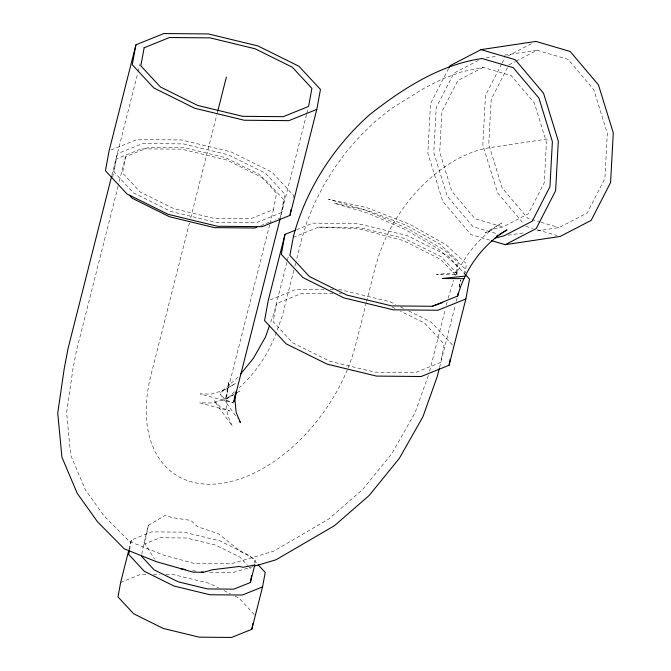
<?xml version="1.0" encoding="UTF-8"?>
<svg xmlns="http://www.w3.org/2000/svg" width="671" height="671" viewBox="0 0 671 671"><rect width="100%" height="100%" fill="white"/><g stroke="black" fill="none" stroke-linecap="round" stroke-linejoin="round"><path stroke-width="0.5" stroke-dasharray="3.35 2.52" d="M464.156 274.473L464.542 268.207L443.967 249.897L407.691 228.626L365.427 210.082L328.496 199.245L366.458 207.549L409.503 224.173L446.072 244.747L466.353 263.762L465.28 273.03M456.959 272.392L458.243 261.279L439.991 244.169L407.087 225.649L368.345 210.694L334.183 203.204L367.414 212.959L405.452 229.641L438.104 248.79L456.615 265.271L456.037 274.665L436.469 274.54L456.959 272.392L456.037 274.665C465.968 253.604 481.602 234.925 501.732 222.982L485.2 232.946L495.123 228.61L502.99 226.941L528.337 213.789L544.248 182.789L546.446 142.235L534.351 103.007L511.193 75.605L483.187 67.385L461.673 71.856L442.701 78.817L423.653 88.471L391.243 108.702L375.844 120.914L361.183 134.879L347.511 150.338L335.064 167.037L324.051 184.693L314.657 202.994L307.058 221.631L301.724 239.111L296.137 261.212M254.745 563.338L255.374 559.488L241.115 551.839L218.452 533.78L197.417 526.634L190.849 520.428L171.382 517.509L165.796 515.009L148.425 525.242L143.577 544.399L141.413 556.15M459.115 287.255L460.39 280.201M112.661 177.169L115.991 159.069L141.346 148.828L181.942 149.197L226.89 160.075L264.156 178.545L283.741 199.664L280.595 216.758M125.561 156.704L122.558 172.992L140.189 191.998L173.722 208.614L214.175 218.41L250.702 218.738L273.525 209.528L276.519 193.24L258.897 174.234L225.364 157.61L184.911 147.821L148.383 147.486L125.561 156.704L118.381 185.053M129.595 549.666L131.373 540.038L151.604 531.868L183.997 532.162L219.862 540.843L249.587 555.58L257.404 564.009M293.277 197.475L293.646 195.487L272.09 172.262L231.101 151.94L181.656 139.971L137.001 139.568L111.025 150.052M459.291 286.995L460.591 279.958M148.425 525.242L144.668 543.275L154.598 559.086M111.889 175.265L137.832 72.736M138.083 71.738L140.113 63.745M118.13 186.068L76.368 351.109L72.929 369.117L66.597 412.464L70.656 455.005L85.418 489.847L103.602 515.345L129.335 541.396L163.523 555.085L193.542 563.246L231.864 563.615L273.382 551.302L328.84 518.96L362.659 489.511L392.049 453.328L414.997 412.875L429.105 373.294M189.465 222.931L150.941 375.181A138.738 87.649 -55.1 0 0 212.095 484.21A138.738 87.649 -55.1 0 0 347.544 369.193M190.749 217.857L216.758 115.085M217.01 114.078L217.765 111.084M129.075 549.13L131.373 540.038M269.675 224.743L225.515 399.245L228.954 381.237L226.102 400.746L227.427 414.686L232.267 426.11L214.091 400.604L220.834 407.44L229.792 411.021L199.773 402.86L212.33 402.977L225.934 398.943L233.659 394.498M269.935 223.728L273.525 209.528M306.555 114.447L280.411 217.765L275.714 219.66M306.806 113.441L308.073 108.45M286.886 262.302L274.162 312.585L269.96 324.378M287.398 260.281L288.413 256.297M293.839 270.296L282.323 315.781L276.762 331.39M294.863 266.253L295.626 263.225M366.324 302.613L355.714 344.542A138.738 87.649 -55.1 0 1 347.939 368.211M366.576 301.615L375.416 266.697L379.669 252.757L385.347 238.826A119.069 75.219 -55.1 0 1 490.09 147.612L548.048 138.939M429.616 371.289L445.343 309.121M446.349 305.162L447.096 302.193M448.102 298.234L453.781 280.193M439.58 367.373L455.307 305.213M456.305 301.279L457.295 297.345M276.418 332.363C268.886 353.424 255.676 372.715 239.228 387.813M448.563 68.484L430.547 103.611L427.855 153.181L442.65 201.141L470.95 234.632L489.536 240.092M501.631 63.963L485.502 95.391L482.818 144.961L497.605 192.912L523.892 224.013M502.101 63.04L504.953 57.488M507.435 67.696L491.197 99.35L488.748 144.408L502.193 188.006L527.926 218.452L539.97 221.992M238.062 377.194L220.398 392.577L235.462 383.468L223.3 390.472L211.248 394.053L200.117 393.944L233.474 403.011L225.917 399.991L220.231 394.229L237.459 418.394M234.598 391.839L226.11 399.237L233.734 394.623M237.123 392.577L239.664 391.034L237.089 392.518M478.448 60.398L453.915 73.122L436.234 107.578L433.793 152.636L447.238 196.226L472.963 226.672L498.067 234.045M483.187 67.385L457.832 80.537L441.921 111.537L439.723 152.091L451.826 191.319L474.976 218.721L502.99 226.941M507.687 56.07L531.382 43.774M508.87 64.902L515.236 61.598M516.142 61.128L537.043 50.283L568.169 59.425L593.894 89.872L607.339 133.47L604.898 178.528L587.217 212.975L559.044 227.595L534.619 231.243M260.683 225.724L271.956 221.178M296.523 229.75L312.871 223.149L357.526 223.552L406.978 235.521L447.968 255.844L464.651 273.827M293.202 237.349L318.566 227.108L359.153 227.477L404.11 238.356L441.367 256.825L458.159 274.925M270.136 299.895L296.104 289.411L324.143 289.662M143.577 544.399L160.042 537.748L186.412 537.991L215.601 545.053L239.799 557.047L247.574 565.427M120.637 582.445L140.876 574.275L146.102 574.326M253.303 566.509L232.946 572.539L207.8 572.304M486.156 57.899L497.354 56.221M504.475 55.156L537.043 50.283M508.157 235.202L525.46 232.619M330.375 289.721L333.495 289.746M338.687 289.797L340.759 289.813L390.212 301.782L395.798 304.55M333.026 293.655L301.799 293.37L276.435 303.602L273.105 321.711L292.699 342.822L329.956 361.292L374.904 372.17L415.5 372.539L440.855 362.306L444.194 344.206L424.6 323.087L400.377 311.084M339.266 293.713L341.346 293.73M153.416 574.393L159.681 574.451M165.947 574.502L173.261 574.569L209.126 583.25L218.419 587.855M318.566 227.108L358.826 228.777L403.539 240.612L440.713 259.434L456.171 275.747M192.602 570.627L196.603 571.222M540.977 222.286L559.044 227.595M525.913 226.412L532.757 228.417M537.647 229.859L557.215 235.605M400.461 306.857L404.185 308.71M408.84 311.017L431.201 322.097L452.749 345.33M391.998 306.924L395.722 308.769M223.997 590.623L230.497 593.843M235.144 596.15L238.859 597.987L254.494 614.837M248.278 566.19L251.818 569.998M117.333 153.768L113.995 171.868L133.588 192.98L170.853 211.457L215.802 222.336L256.389 222.705L281.753 212.464L285.083 194.364L265.498 173.244L228.232 154.775L183.284 143.896L142.688 143.527L117.333 153.768"/><path stroke-width="1.01" d="M236.293 391L234.967 400.092L236.15 412.447L240.436 422.562L239.245 420.893M135.928 44.814L132.262 64.726L153.81 87.951L194.808 108.274L244.252 120.243L288.907 120.646L316.804 109.381L320.47 89.469L298.922 66.244L257.932 45.922L208.48 33.953L163.825 33.55L135.928 44.814L109.105 150.824L105.439 170.744L126.987 193.969L167.976 214.292L217.429 226.253L262.084 226.664L289.981 215.399L316.804 109.381M129.419 550.631L128.715 554.481L144.34 571.331L174.074 586.068L209.939 594.749L242.332 595.043L262.562 586.873L265.221 572.43L258.117 564.772M295.559 230.136L284.974 234.405L281.308 254.326L302.864 277.551L343.854 297.874L393.298 309.834L437.953 310.245L465.85 298.981L469.515 279.069L465.347 274.573M289.981 215.399L291.08 209.427M141.413 556.15L154.137 569.864L178.335 581.858L207.524 588.928L233.885 589.163L250.358 582.52L251.617 575.659M128.815 550.136L120.637 582.445L117.979 596.888L133.613 613.739L163.347 628.475L199.212 637.156L231.596 637.45L251.835 629.281L252.9 623.502M458.184 293.026L457.622 296.045L432.267 306.286L391.671 305.909L346.722 295.039L309.465 276.561L289.872 255.45L293.529 236.041C306.135 189.18 333.537 146.79 369.704 114.624C402.65 88.723 439.832 64.659 482.08 58.511L513.206 67.654L538.939 98.1L552.384 141.69L549.935 186.748L532.262 221.204L504.089 235.815L494.477 238.247M284.974 234.405L268.207 300.667L264.542 320.579L286.098 343.812L327.087 364.135L376.532 376.095L421.187 376.506L449.084 365.242L450.182 359.27M235.336 393.919L233.81 401.921L280.151 218.78M111.629 176.28L68.073 348.434L64.257 368.446L57.723 413.11L61.933 457.245L77.257 493.386L97.454 521.719L124.252 548.844L156.217 561.644L193.198 572.17L203.607 572.262L212.371 569.771L239.639 566.433L242.894 567.305L254.804 564.957L250.358 582.52M217.765 111.084L226.37 77.098M251.835 629.281L262.562 586.873M439.32 368.387L437.266 376.498L422.881 416.867L399.346 458.335L369.218 495.424L334.552 525.619L276.016 559.773L254.267 566.223L254.804 564.957M449.084 365.242L465.85 298.981M457.605 296.347C464.902 269.079 482.709 244.479 506.991 229.901L499.996 234.12M269.608 325.36L265.406 337.152L253.42 358.289L240.621 374.041M449.042 67.561L449.989 65.716L480.981 49.637L535.944 41.417L570.182 51.474L598.482 84.965L613.277 132.917L610.585 182.487L591.143 220.39L560.151 236.46L505.188 244.689L491.491 240.663M496.498 236.234L498.243 235.177M505.188 244.689L536.179 228.61L555.63 190.715L558.314 141.145L543.527 93.185L515.219 59.694L480.981 49.637M256.926 227.243L255.047 228.006L214.46 227.637L169.511 216.758L132.246 198.281L129.453 195.269M432.267 306.286L442.86 302.504M464.928 276.116L442.164 278.507L463.896 278.65M185.59 569.587L181.036 568.857M201.602 571.969L203.607 572.262M144.156 47.75L140.826 65.85L160.411 86.97L197.677 105.439L242.625 116.318L283.221 116.687L308.576 106.446L311.906 88.346L292.321 67.234L255.055 48.757L210.107 37.878L169.52 37.509L144.156 47.75"/></g></svg>
